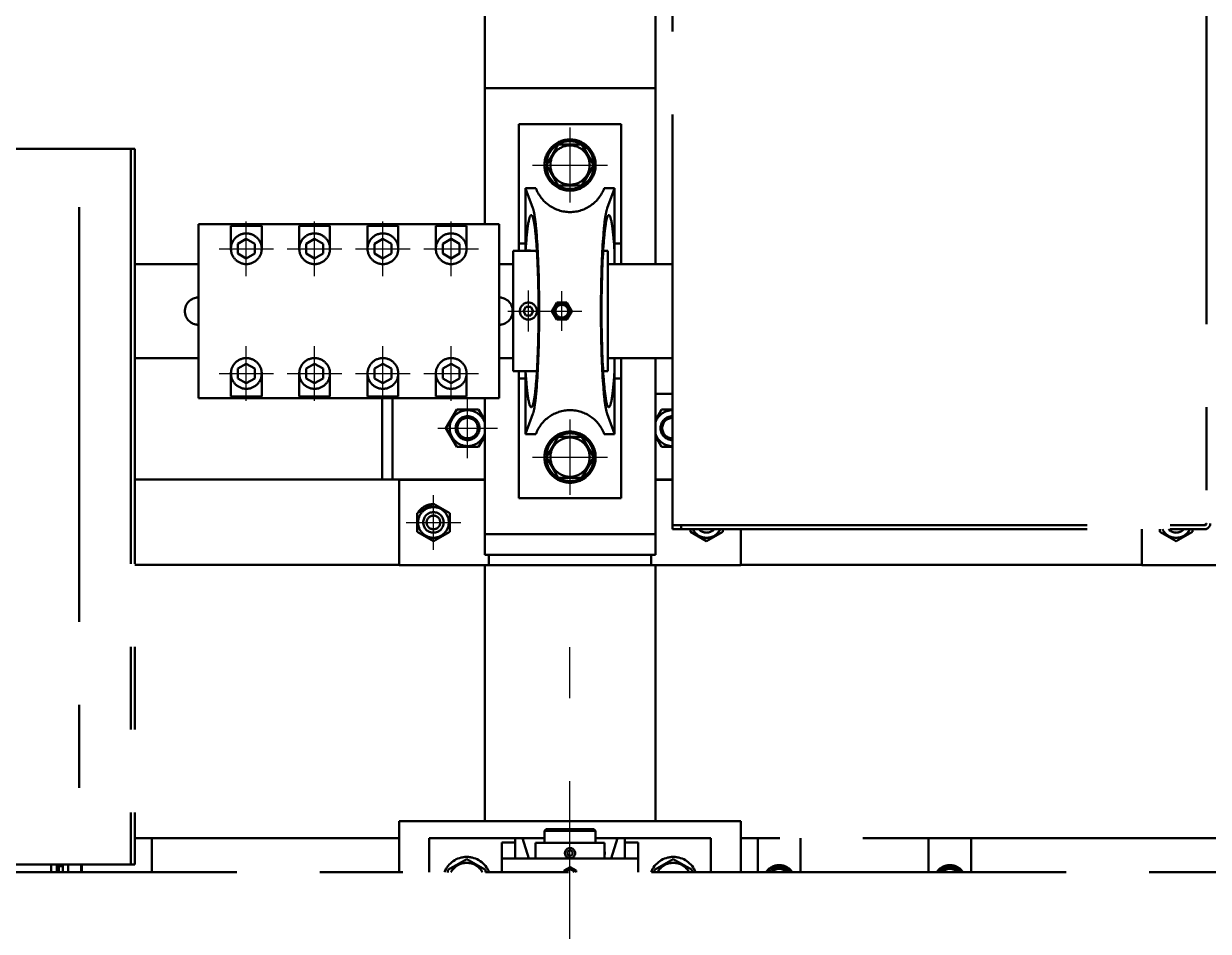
# Model space of a CAD drawing. Header units: millimetres. Extents: x -993 to 13147, y -7260 to 4342.
# Drawn here: x 4750 to 5444, y 3255 to 3786 of the extents above; entities that cross this region are included whole.
import ezdxf

# ---------------------------------------------------------------- set-up
doc = ezdxf.new("R2010")
doc.units = ezdxf.units.MM
doc.header["$LTSCALE"] = 7.649257
doc.linetypes.add('CENTER', pattern=[50.8, 31.75, -6.35, 6.35, -6.35])
doc.linetypes.add('PHANTOM', pattern=[63.5, 31.75, -6.35, 6.35, -6.35, 6.35, -6.35])
for name, color, linetype in [('NoLayerName_001', 7, 'Continuous'), ('NoLayerName_002', 7, 'Continuous'), ('NoLayerName_003', 7, 'Continuous')]:
    doc.layers.add(name, color=color, linetype=linetype)

# ---------------------------------------------------------------- blocks, each defined once
blk = doc.blocks.new('JZB_0737')
at = {"layer": 'NoLayerName_001', "color": 3, "linetype": 'PHANTOM', "lineweight": 50}
for p, q in [((1013.91, 957.65), (1013.91, 1443.46)), ((1113.91, 1081.66), (1113.91, 934.16)), ((1013.91, 1037.16), (1113.91, 1037.16)), ((1056.98, 1004.16), (1050.05, 992.16)), ((1070.83, 1004.16), (1056.98, 1004.16)), ((1077.76, 992.16), (1070.83, 1004.16)), ((1050.23, 995.14), (1051.77, 995.14)), ((1050.05, 992.16), (1056.98, 980.16)), ((1070.83, 980.16), (1077.76, 992.16)), ((1056.98, 980.16), (1070.83, 980.16)), ((1033.91, 941.91), (1033.91, 946.16)), ((1093.91, 946.16), (1093.91, 934.16)), ((846.31, 934.16), (808.91, 934.16)), ((1030.51, 934.16), (1022.31, 934.16)), ((1123.91, 934.16), (1086.11, 934.16)), ((808.91, 879.16), (846.31, 879.16)), ((1022.31, 879.16), (1030.51, 879.16)), ((1086.11, 879.16), (1123.91, 879.16)), ((1093.91, 879.16), (1093.91, 867.16)), ((1113.91, 879.16), (1113.91, 763.96)), ((1033.91, 867.16), (1033.91, 871.41)), ((953.91, 855.67), (953.91, 808.16)), ((959.91, 855.67), (959.91, 808.16)), ((1013.91, 763.96), (1013.91, 855.67)), ((1113.91, 858.16), (1123.91, 858.16)), ((997.56, 849.16), (991.2, 838.16)), ((1010.26, 849.16), (997.56, 849.16)), ((1013.91, 842.83), (1010.26, 849.16)), ((1117.56, 849.16), (1113.9, 842.84)), ((1123.91, 849.16), (1117.56, 849.16)), ((991.2, 838.16), (997.56, 827.16)), ((1010.26, 827.16), (1013.91, 833.49)), ((1056.98, 833.16), (1050.05, 821.16)), ((1070.83, 833.16), (1056.98, 833.16)), ((1077.76, 821.16), (1070.83, 833.16)), ((1113.9, 833.49), (1117.56, 827.16)), ((997.56, 827.16), (1010.26, 827.16)), ((1117.56, 827.16), (1123.91, 827.16)), ((1050.05, 821.16), (1056.98, 809.16)), ((1050.23, 824.14), (1051.77, 824.14)), ((1070.83, 809.16), (1077.76, 821.16)), ((808.91, 808.16), (1013.91, 808.16)), ((963.91, 807.96), (963.91, 757.96)), ((963.91, 807.96), (1013.91, 807.96)), ((1056.98, 809.16), (1070.83, 809.16)), ((1113.91, 808.16), (1123.91, 808.16)), ((1113.91, 807.96), (1123.91, 807.96)), ((974.41, 788.45), (983.91, 793.93)), ((983.91, 793.93), (993.41, 788.45)), ((974.41, 777.48), (974.41, 788.45)), ((993.41, 788.45), (993.41, 777.48)), ((983.91, 771.99), (974.41, 777.48)), ((993.41, 777.48), (983.91, 771.99)), ((1134.41, 777.48), (1134.41, 778.96)), ((1143.91, 771.99), (1134.41, 777.48)), ((1153.41, 777.48), (1143.91, 771.99)), ((1153.41, 778.96), (1153.41, 777.48)), ((1163.91, 757.96), (1163.91, 778.96)), ((1398.91, 778.96), (1398.91, 757.96)), ((1409.41, 777.48), (1409.41, 778.96)), ((1418.91, 771.99), (1409.41, 777.48)), ((1428.41, 777.48), (1418.91, 771.99)), ((1428.41, 778.96), (1428.41, 777.48)), ((1013.91, 776.16), (1113.91, 776.16)), ((1013.91, 763.96), (1113.91, 763.96)), ((1016.41, 757.96), (1016.41, 763.96)), ((1111.41, 763.96), (1111.41, 757.96)), ((808.91, 758.16), (963.91, 758.16)), ((1163.91, 757.96), (963.91, 757.96)), ((1013.91, 608.16), (1013.91, 757.96)), ((1113.91, 757.96), (1113.91, 608.16)), ((1163.91, 758.16), (1398.91, 758.16)), ((1398.91, 757.96), (1598.91, 757.96)), ((963.91, 578.16), (963.91, 608.16)), ((963.91, 608.16), (1163.91, 608.16)), ((1163.91, 608.16), (1163.91, 578.16)), ((808.91, 598.16), (963.91, 598.16)), ((818.91, 598.16), (818.91, 578.16)), ((1048.91, 598.16), (1036.16, 598.16)), ((1091.66, 598.16), (1078.91, 598.16)), ((1963.91, 598.16), (1163.91, 598.16)), ((1173.91, 578.16), (1173.91, 598.16)), ((1198.91, 578.16), (1198.91, 598.16)), ((1273.91, 578.16), (1273.91, 598.16)), ((1298.91, 578.16), (1298.91, 598.16)), ((1003.41, 585.86), (992.41, 579.51)), ((1014.41, 579.51), (1003.41, 585.86)), ((1124.41, 585.86), (1113.41, 579.51)), ((1135.41, 579.51), (1124.41, 585.86)), ((625.91, 578.16), (2331.91, 578.16)), ((759.91, 582.65), (759.91, 578.16)), ((763.41, 578.16), (763.41, 582.65)), ((764.41, 582.65), (764.41, 578.16)), ((766.91, 581.66), (764.41, 581.66)), ((766.91, 582.65), (766.91, 578.16)), ((769.91, 578.16), (769.91, 582.65)), ((777.91, 582.65), (777.91, 578.16)), ((992.41, 579.51), (992.41, 577.99)), ((1014.41, 578.28), (1014.41, 579.51)), ((1113.41, 579.51), (1113.41, 577.99)), ((1135.41, 578.28), (1135.41, 579.51))]:
    blk.add_line(p, q, dxfattribs=at)
at = {"layer": 'NoLayerName_001', "color": 4, "linetype": 'CENTER', "lineweight": 25}
for p, q in [((1063.91, 970.16), (1063.91, 1014.16)), ((1041.91, 992.16), (1085.91, 992.16)), ((874.31, 927.16), (874.31, 959.16)), ((914.31, 927.16), (914.31, 959.16)), ((954.31, 927.16), (954.31, 959.16)), ((994.31, 927.16), (994.31, 959.16)), ((858.31, 943.16), (890.31, 943.16)), ((898.31, 943.16), (930.31, 943.16)), ((938.31, 943.16), (970.31, 943.16)), ((978.31, 943.16), (1010.31, 943.16)), ((1039.51, 894.66), (1039.51, 918.66)), ((1059.11, 895.03), (1059.11, 918.29)), ((1027.51, 906.66), (1051.51, 906.66)), ((1047.48, 906.66), (1070.74, 906.66)), ((874.31, 854.16), (874.31, 886.16)), ((914.31, 854.16), (914.31, 886.16)), ((954.31, 854.16), (954.31, 886.16)), ((994.31, 854.16), (994.31, 886.16)), ((858.31, 870.16), (890.31, 870.16)), ((898.31, 870.16), (930.31, 870.16)), ((938.31, 870.16), (970.31, 870.16)), ((978.31, 870.16), (1010.31, 870.16)), ((1003.91, 820.66), (1003.91, 855.66)), ((1063.91, 799.16), (1063.91, 843.16)), ((986.41, 838.16), (1021.41, 838.16)), ((1041.91, 821.16), (1085.91, 821.16)), ((983.91, 766.96), (983.91, 798.96)), ((967.91, 782.96), (999.91, 782.96)), ((1063.76, 0), (1063.76, 710))]:
    blk.add_line(p, q, dxfattribs=at)
at = {"layer": 'NoLayerName_001', "color": 4, "linetype": 'PHANTOM', "lineweight": 50}
blk.add_line((776.46, 967.55), (776.46, 616.77), dxfattribs=at)
at = {"layer": 'NoLayerName_001', "color": 3, "linetype": 'PHANTOM', "lineweight": 50}
for centre, radius in [((1063.91, 992.16), 15), ((1063.91, 992.16), 11.5), ((1063.91, 821.16), 15), ((1063.91, 821.16), 11.5), ((983.91, 782.96), 9), ((983.91, 782.96), 6), ((983.91, 782.96), 4)]:
    blk.add_circle(centre, radius, dxfattribs=at)
for centre, radius, start, end in [((1063.91, 992.16), 14, 184.19672, 175.80328), ((846.31, 906.66), 8, 90, 270), ((1022.31, 906.66), 8, 270, 90), ((1003.91, 838.16), 10.5, 17.75279, 342.24721), ((1123.91, 838.16), 10.5, 90, 162.24721), ((1063.91, 821.16), 14, 184.19672, 175.80328), ((1123.91, 838.16), 10.5, 197.75279, 270), ((983.91, 782.96), 10.75, 94.09895, 146.11564), ((1143.91, 782.96), 9, 206.3878, 333.6122), ((1143.91, 782.96), 6, 221.81031, 318.18969), ((1418.91, 782.96), 9, 206.3878, 333.6122), ((1418.91, 782.96), 6, 221.81031, 318.18969), ((1003.41, 573.16), 14, 20.92483, 159.07517), ((1003.41, 573.16), 10.5, 28.43689, 151.56311), ((1124.41, 573.16), 14, 20.92483, 159.07517), ((1124.41, 573.16), 10.5, 28.43689, 151.56311), ((1186.41, 573.16), 9.2, 32.92073, 147.07927), ((1186.41, 573.16), 8, 38.68219, 141.31781), ((1186.41, 573.16), 7, 45.58469, 134.41531), ((1286.41, 573.16), 9.2, 32.92073, 147.07927), ((1286.41, 573.16), 8, 38.68219, 141.31781), ((1286.41, 573.16), 7, 45.58469, 134.41531)]:
    blk.add_arc(centre, radius, start, end, dxfattribs=at)
at = {"layer": 'NoLayerName_001', "color": 3, "linetype": 'PHANTOM', "lineweight": 50, "start_tangent": (0.076986, 0.997032), "end_tangent": (-0.102853, 0.994697)}
blk.add_spline([(777.41, 578.13), (777.61, 580.75), (777.41, 582.68)], degree=3, dxfattribs=at)
at = {"layer": 'NoLayerName_002', "color": 3, "linetype": 'PHANTOM', "lineweight": 50}
for p, q in [((1123.91, 778.96), (1123.91, 1630.96)), ((1436.61, 1627.66), (1436.61, 782.26)), ((808.91, 1001.66), (733.91, 1001.66)), ((806.61, 1001.66), (806.61, 582.65)), ((808.91, 1001.66), (808.91, 582.65)), ((1123.91, 781.26), (1435.61, 781.26)), ((1123.91, 778.96), (1435.61, 778.96)), ((1128.91, 781.26), (1128.91, 778.96)), ((1435.61, 781.26), (1436.61, 782.26)), ((1049.91, 603.36), (1048.91, 602.36)), ((1048.91, 602.36), (1078.91, 602.36)), ((1048.91, 602.36), (1048.91, 595.36)), ((1077.91, 603.36), (1049.91, 603.36)), ((1078.91, 602.36), (1077.91, 603.36)), ((1078.91, 595.36), (1078.91, 602.36)), ((733.91, 582.65), (808.91, 582.65))]:
    blk.add_line(p, q, dxfattribs=at)
for radius in [3.3, 1]:
    blk.add_arc((1435.61, 782.26), radius, 270, 0, dxfattribs=at)
at = {"layer": 'NoLayerName_003', "color": 3, "linetype": 'PHANTOM', "lineweight": 50}
for p, q in [((1033.91, 1016.16), (1033.91, 946.16)), ((1093.91, 1016.16), (1033.91, 1016.16)), ((1093.91, 946.16), (1093.91, 1016.16)), ((1037.91, 978.66), (1037.91, 942.32)), ((1037.91, 978.66), (1043.9, 978.66)), ((1042.13, 966.89), (1037.91, 978.46)), ((1083.91, 978.66), (1089.91, 978.66)), ((1089.91, 978.46), (1085.68, 966.89)), ((1089.91, 978.66), (1089.91, 934.16)), ((846.31, 957.65), (1022.31, 957.65)), ((846.31, 957.65), (846.31, 855.67)), ((1022.31, 855.67), (1022.31, 957.65)), ((883.31, 956.67), (865.31, 956.67)), ((865.31, 956.67), (865.31, 943.16)), ((883.31, 943.16), (883.31, 956.67)), ((923.31, 956.67), (905.31, 956.67)), ((905.31, 956.67), (905.31, 943.16)), ((923.31, 943.16), (923.31, 956.67)), ((963.31, 956.67), (945.31, 956.67)), ((945.31, 956.67), (945.31, 943.16)), ((963.31, 943.16), (963.31, 956.67)), ((1003.31, 956.67), (985.31, 956.67)), ((985.31, 956.67), (985.31, 943.16)), ((1003.31, 943.16), (1003.31, 956.67)), ((874.31, 948.88), (869.36, 946.02)), ((869.36, 946.02), (869.36, 940.3)), ((879.26, 946.02), (874.31, 948.88)), ((879.26, 940.3), (879.26, 946.02)), ((914.31, 948.88), (909.36, 946.02)), ((909.36, 946.02), (909.36, 940.3)), ((919.26, 946.02), (914.31, 948.88)), ((919.26, 940.3), (919.26, 946.02)), ((954.31, 948.88), (949.36, 946.02)), ((949.36, 946.02), (949.36, 940.3)), ((959.26, 946.02), (954.31, 948.88)), ((959.26, 940.3), (959.26, 946.02)), ((994.31, 948.88), (989.36, 946.02)), ((989.36, 946.02), (989.36, 940.3)), ((999.26, 946.02), (994.31, 948.88)), ((999.26, 940.3), (999.26, 946.02)), ((1033.91, 946.16), (1037.91, 946.16)), ((1089.91, 946.16), (1093.91, 946.16)), ((869.36, 940.3), (874.31, 937.45)), ((874.31, 937.45), (879.26, 940.3)), ((909.36, 940.3), (914.31, 937.45)), ((914.31, 937.45), (919.26, 940.3)), ((949.36, 940.3), (954.31, 937.45)), ((954.31, 937.45), (959.26, 940.3)), ((989.36, 940.3), (994.31, 937.45)), ((994.31, 937.45), (999.26, 940.3)), ((1044.5, 941.91), (1030.51, 941.91)), ((1030.51, 941.91), (1030.51, 871.41)), ((1086.11, 941.91), (1083.32, 941.91)), ((1086.11, 941.91), (1086.11, 871.41)), ((1038.06, 909.16), (1036.62, 906.66)), ((1040.95, 909.16), (1038.06, 909.16)), ((1042.39, 906.66), (1040.95, 909.16)), ((1053.33, 906.66), (1056.22, 911.66)), ((1056.22, 911.66), (1061.99, 911.66)), ((1064.88, 906.66), (1061.99, 911.66)), ((1036.62, 906.66), (1038.06, 904.16)), ((1038.06, 904.16), (1040.95, 904.16)), ((1040.95, 904.16), (1042.39, 906.66)), ((1056.22, 901.66), (1053.33, 906.66)), ((1061.99, 901.66), (1064.88, 906.66)), ((1061.99, 901.66), (1056.22, 901.66)), ((874.31, 875.88), (869.36, 873.02)), ((879.26, 873.02), (874.31, 875.88)), ((914.31, 875.88), (909.36, 873.02)), ((919.26, 873.02), (914.31, 875.88)), ((954.31, 875.88), (949.36, 873.02)), ((959.26, 873.02), (954.31, 875.88)), ((994.31, 875.88), (989.36, 873.02)), ((999.26, 873.02), (994.31, 875.88)), ((1089.91, 834.66), (1089.91, 879.16)), ((865.31, 870.16), (865.31, 856.65)), ((869.36, 873.02), (869.36, 867.3)), ((879.26, 867.3), (879.26, 873.02)), ((883.31, 856.65), (883.31, 870.16)), ((905.31, 870.16), (905.31, 856.65)), ((909.36, 873.02), (909.36, 867.3)), ((919.26, 867.3), (919.26, 873.02)), ((923.31, 856.65), (923.31, 870.16)), ((945.31, 870.16), (945.31, 856.65)), ((949.36, 873.02), (949.36, 867.3)), ((959.26, 867.3), (959.26, 873.02)), ((963.31, 856.65), (963.31, 870.16)), ((985.31, 870.16), (985.31, 856.65)), ((989.36, 873.02), (989.36, 867.3)), ((999.26, 867.3), (999.26, 873.02)), ((1003.31, 856.65), (1003.31, 870.16)), ((1030.51, 871.41), (1044.5, 871.41)), ((1037.91, 834.66), (1037.91, 871)), ((1083.32, 871.41), (1086.11, 871.41)), ((869.36, 867.3), (874.31, 864.45)), ((874.31, 864.45), (879.26, 867.3)), ((909.36, 867.3), (914.31, 864.45)), ((914.31, 864.45), (919.26, 867.3)), ((949.36, 867.3), (954.31, 864.45)), ((954.31, 864.45), (959.26, 867.3)), ((989.36, 867.3), (994.31, 864.45)), ((994.31, 864.45), (999.26, 867.3)), ((1033.91, 867.16), (1033.91, 797.16)), ((1037.91, 867.16), (1033.91, 867.16)), ((1093.91, 867.16), (1089.91, 867.16)), ((1093.91, 797.16), (1093.91, 867.16)), ((1022.31, 855.67), (846.31, 855.67)), ((865.31, 856.65), (883.31, 856.65)), ((905.31, 856.65), (923.31, 856.65)), ((945.31, 856.65), (963.31, 856.65)), ((985.31, 856.65), (1003.31, 856.65)), ((1037.91, 834.87), (1042.13, 846.44)), ((1085.68, 846.44), (1089.91, 834.87)), ((1037.91, 834.66), (1043.9, 834.66)), ((1083.91, 834.66), (1089.91, 834.66)), ((1033.91, 797.16), (1093.91, 797.16)), ((981.41, 598.16), (981.41, 578.16)), ((1036.16, 598.16), (981.41, 598.16)), ((1031.81, 598.16), (1031.81, 586.16)), ((1039.78, 586.16), (1036.16, 598.16)), ((1091.66, 598.16), (1088.03, 586.16)), ((1091.66, 598.16), (1146.41, 598.16)), ((1096.01, 598.16), (1096.01, 586.16)), ((1146.41, 578.16), (1146.41, 598.16)), ((1023.91, 595.65), (1031.81, 595.65)), ((1023.91, 595.65), (1023.91, 578.16)), ((1043.71, 595.36), (1043.71, 586.16)), ((1084.11, 595.36), (1043.71, 595.36)), ((1063.91, 591.09), (1062.41, 590.23)), ((1062.41, 590.23), (1062.41, 588.5)), ((1065.41, 590.23), (1063.91, 591.09)), ((1065.41, 588.5), (1065.41, 590.23)), ((1084.11, 586.16), (1084.11, 595.36)), ((1096.01, 595.65), (1103.91, 595.65)), ((1103.91, 595.65), (1103.91, 578.16)), ((1023.91, 586.16), (1103.91, 586.16)), ((1062.41, 588.5), (1063.91, 587.63)), ((1063.91, 587.63), (1065.41, 588.5)), ((1063.91, 581.2), (1060.41, 579.18)), ((1060.41, 579.18), (1060.41, 578.17)), ((1063.91, 581.2), (1067.41, 579.18)), ((1067.41, 578.17), (1067.41, 579.18))]:
    blk.add_line(p, q, dxfattribs=at)
for centre, radius in [((874.31, 943.16), 9), ((914.31, 943.16), 9), ((954.31, 943.16), 9), ((994.31, 943.16), 9), ((1039.51, 906.66), 5), ((1059.11, 906.66), 5), ((1059.11, 906.66), 4.63), ((1059.11, 906.66), 3.73), ((874.31, 870.16), 9), ((914.31, 870.16), 9), ((954.31, 870.16), 9), ((994.31, 870.16), 9), ((1003.91, 838.16), 7), ((1003.91, 838.16), 6), ((1063.91, 589.36), 3)]:
    blk.add_circle(centre, radius, dxfattribs=at)
for centre, radius, start, end in [((1063.91, 985.95), 21.29, 200.02403, 339.97597), ((1063.91, 827.37), 21.29, 20.02403, 159.97597), ((1123.91, 838.16), 7, 90, 270), ((1123.91, 838.16), 6, 90, 270), ((1063.91, 577.16), 3.5, 16.60155, 163.39845), ((1063.91, 577.16), 3.46, 16.79913, 163.20087), ((1063.91, 577.16), 2.56, 22.99339, 157.00661)]:
    blk.add_arc(centre, radius, start, end, dxfattribs=at)
for centre, major_axis, ratio, start_param, end_param in [((1041.19, 906.66), (0, 61.5), 0.075472, 3.345452, 6.079325), ((1086.62, 906.66), (0, 61.5), 0.075472, 0.20386, 2.937733), ((1041.19, 906.66), (0, 56.25), 0.075472, 0, 0.884082), ((1041.19, 906.66), (0, 56.25), 0.075472, 3.141593, 6.283185), ((1086.62, 906.66), (0, -56.25), 0.075472, 3.141593, 6.283185), ((1086.62, 906.66), (0, -56.25), 0.075472, 2.257511, 3.141593), ((1039.51, 939.62), (5, 0), 0.5, 1.570796, 1.984522), ((1039.51, 939.62), (5, 0), 0.5, 1.15707, 1.570796), ((1041.19, 906.66), (0, 56.25), 0.075472, 2.257511, 3.141593), ((1086.62, 906.66), (0, -56.25), 0.075472, 0, 0.884082), ((1082.75, 589.36), (0, 3), 0.5, 4.712389, 5.155261), ((1082.75, 589.36), (0, 3), 0.5, 4.269517, 4.712389)]:
    blk.add_ellipse(centre, major_axis=major_axis, ratio=ratio, start_param=start_param, end_param=end_param, dxfattribs=at)

msp = doc.modelspace()

# ---------------------------------------------------------------- block references
at = {"layer": 'NoLayerName_001'}
msp.add_blockref('JZB_0737', (4006.0935, 2711.1955), dxfattribs=at)

doc.saveas('drawing.dxf')
